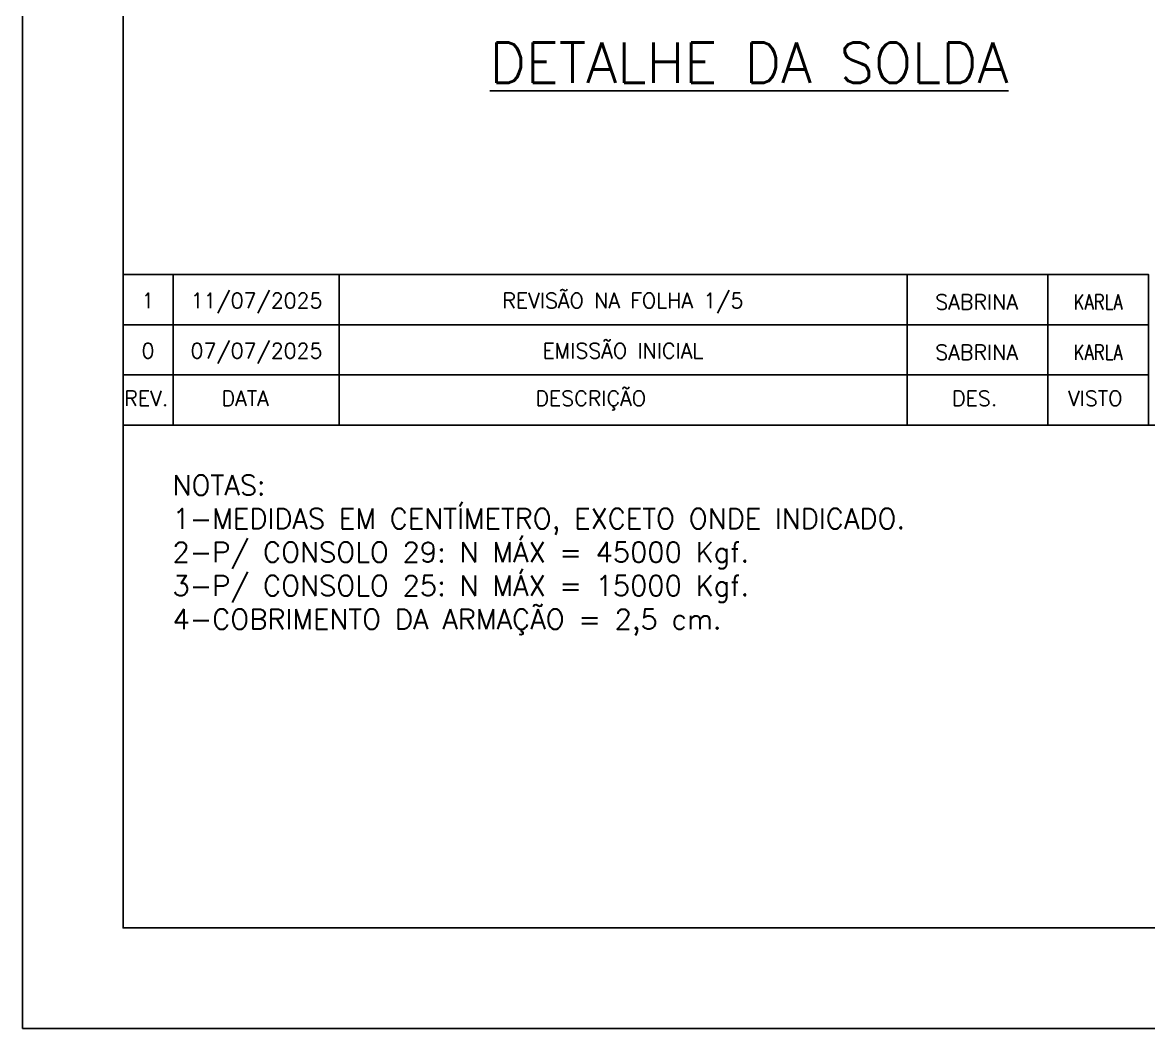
# Model space of a CAD drawing. Header units: centimetres. Extents: x 1658 to 19651, y 8294 to 11444.
# Drawn here: x 9541 to 10381, y 8294 to 9044 of the extents above; entities that cross this region are included whole.
import ezdxf
from ezdxf.enums import TextEntityAlignment as Align

# ---------------------------------------------------------------- set-up
doc = ezdxf.new("R2010")
doc.units = ezdxf.units.CM
doc.header["$LTSCALE"] = 50
doc.header["$MEASUREMENT"] = 0
for name, color, linetype in [('FORMATO-PRECON', 2, 'Continuous'), ('HACHURAS-PRECON', 1, 'Continuous'), ('LINHA-01-PRECON', 1, 'Continuous')]:
    doc.layers.add(name, color=color, linetype=linetype)
doc.styles.add('PRECON-ROMANS', font='romans.shx')
doc.styles.add('ROMANS', font='ROMANS.SHX', dxfattribs={"oblique": 15, "height": 3})
doc.styles.get("Standard").update_dxf_attribs({"font": 'romans.shx'})

# ---------------------------------------------------------------- blocks, each defined once
blk = doc.blocks.new('A$C2E607E54')
at = {"layer": 'FORMATO-PRECON'}
blk.add_lwpolyline([(0, 4200), (2970, 4200), (2970, 0), (0, 0)], close=True, dxfattribs=at)
at = {"layer": 'FORMATO-PRECON', "color": 6}
blk.add_lwpolyline([(100, 3950), (2870, 3950), (2870, 100), (100, 100)], close=True, dxfattribs=at)
blk = doc.blocks.new('A$C6E105C5C')
at = {"layer": 'FORMATO-PRECON', "color": 6}
for q in [(1020, 50), (0, 0)]:
    blk.add_line((0, 50), q, dxfattribs=at)
at = {"layer": 'FORMATO-PRECON', "color": 3}
blk.add_lwpolyline([(0, 50), (1020, 50), (1020, 0), (0, 0)], close=True, dxfattribs=at)
at = {"layer": 'FORMATO-PRECON', "color": 1}
for points in [[(50, 50), (50, 0)], [(215, 50), (215, 0)], [(780, 50), (780, 0)], [(920, 50), (920, 0)]]:
    blk.add_lwpolyline(points, dxfattribs=at)
at = {"layer": 'FORMATO-PRECON', "style": 'ROMANS'}
for s, p in [('REV.', (1.3, 19.2)), ('DATA', (98.1, 19.2)), ('DESCRIÇÃO', (410.2, 19.2)), ('DES.', (824.6, 19.2)), ('VISTO', (940, 19.2))]:
    blk.add_text(s, height=15, dxfattribs=at).set_placement(p)
blk = doc.blocks.new('REV-A3-V')
at = {"layer": 'FORMATO-PRECON', "color": 1}
for p, q in [((780, 50), (780, 9.1)), ((920, 50), (920, 9.1))]:
    blk.add_line(p, q, dxfattribs=at)
for points in [[(1020, 50), (0, 50)], [(50, 9.1), (50, 50)], [(50, 50), (50, 0)], [(215, 9.1), (215, 50)], [(215, 50), (215, 0)], [(780, 50), (780, 0)], [(920, 50), (920, 0)]]:
    blk.add_lwpolyline(points, dxfattribs=at)
blk.add_lwpolyline([(1020, 0), (0, 0), (0, 50), (1020, 50)], close=True, dxfattribs=at)
at = {"layer": 'FORMATO-PRECON', "color": 2, "style": 'PRECON-ROMANS', "flags": 12}
for p in [(24.8, 24), (132.8, 24), (497.2, 24)]:
    blk.add_attdef('X', text='', height=15, dxfattribs=at).set_placement(p, align=Align.MIDDLE_CENTER)
at = {"layer": 'FORMATO-PRECON', "style": 'PRECON-ROMANS', "flags": 12}
for p in [(849.1, 22.6), (970, 22.6)]:
    blk.add_attdef('X', text='', height=15, dxfattribs=at).set_placement(p, align=Align.MIDDLE_CENTER)

msp = doc.modelspace()

# ---------------------------------------------------------------- linework, layer by layer
at = {"layer": 'FORMATO-PRECON', "color": 6}
msp.add_lwpolyline([(11693.36, 8743.94), (9615.86, 8743.94), (9615.86, 8368.94), (11693.36, 8368.94)], close=True, dxfattribs=at)

# ---------------------------------------------------------------- block references
at = {"color": 1}
ref = msp.add_blockref('REV-A3-V', (9615.86, 8818.94), dxfattribs=dict(at, xscale=0.749999976233481, yscale=0.749999976233481, zscale=0.749999976233481, rotation=359.9999999942736))
ref.add_attrib('X', '1', dxfattribs={"layer": 'FORMATO-PRECON', "color": 2, "height": 11.25, "rotation": 360, "style": 'PRECON-ROMANS', "flags": 12}).set_placement((9634.42, 8836.96), align=Align.MIDDLE_CENTER)
ref.add_attrib('X', '11/07/2025', dxfattribs={"layer": 'FORMATO-PRECON', "color": 2, "height": 11.25, "rotation": 360, "style": 'PRECON-ROMANS', "flags": 12}).set_placement((9715.44, 8836.96), align=Align.MIDDLE_CENTER)
ref.add_attrib('X', 'REVISÃO NA FOLHA 1/5', dxfattribs={"layer": 'FORMATO-PRECON', "color": 2, "height": 11.25, "rotation": 360, "style": 'PRECON-ROMANS', "flags": 12}).set_placement((9988.77, 8836.96), align=Align.MIDDLE_CENTER)
ref.add_attrib('X', 'SABRINA', dxfattribs={"layer": 'FORMATO-PRECON', "height": 11.25, "rotation": 360, "style": 'PRECON-ROMANS', "flags": 12}).set_placement((10252.7, 8835.86), align=Align.MIDDLE_CENTER)
ref.add_attrib('X', 'KARLA', dxfattribs={"layer": 'FORMATO-PRECON', "height": 11.25, "rotation": 360, "style": 'PRECON-ROMANS', "width": 0.8, "flags": 12}).set_placement((10343.38, 8835.86), align=Align.MIDDLE_CENTER)
ref = msp.add_blockref('REV-A3-V', (9615.86, 8781.44), dxfattribs=dict(at, xscale=0.749999976233481, yscale=0.749999976233481, zscale=0.749999976233481, rotation=359.9999999942736))
ref.add_attrib('X', '0', dxfattribs={"layer": 'FORMATO-PRECON', "color": 2, "height": 11.25, "rotation": 360, "style": 'PRECON-ROMANS', "flags": 12}).set_placement((9634.42, 8799.46), align=Align.MIDDLE_CENTER)
ref.add_attrib('X', '07/07/2025', dxfattribs={"layer": 'FORMATO-PRECON', "color": 2, "height": 11.25, "rotation": 360, "style": 'PRECON-ROMANS', "flags": 12}).set_placement((9715.44, 8799.46), align=Align.MIDDLE_CENTER)
ref.add_attrib('X', 'EMISSÃO INICIAL', dxfattribs={"layer": 'FORMATO-PRECON', "color": 2, "height": 11.25, "rotation": 360, "style": 'PRECON-ROMANS', "flags": 12}).set_placement((9988.77, 8799.46), align=Align.MIDDLE_CENTER)
ref.add_attrib('X', 'SABRINA', dxfattribs={"layer": 'FORMATO-PRECON', "height": 11.25, "rotation": 360, "style": 'PRECON-ROMANS', "flags": 12}).set_placement((10252.7, 8798.36), align=Align.MIDDLE_CENTER)
ref.add_attrib('X', 'KARLA', dxfattribs={"layer": 'FORMATO-PRECON', "height": 11.25, "rotation": 360, "style": 'PRECON-ROMANS', "width": 0.8, "flags": 12}).set_placement((10343.38, 8798.36), align=Align.MIDDLE_CENTER)
at = {"color": 1, "xscale": 0.749999976233481, "yscale": 0.749999976233481, "zscale": 0.749999976233481, "rotation": 359.9999999942736}
msp.add_blockref('A$C6E105C5C', (9615.86, 8743.94), dxfattribs=at)
at = {"layer": 'HACHURAS-PRECON', "xscale": 0.7499999999999996, "yscale": 0.7499999999999996, "zscale": 0.7499999999999996}
msp.add_blockref('A$C2E607E54', (9540.86, 8293.94), dxfattribs=at)

# ---------------------------------------------------------------- texts
at = {"layer": 'LINHA-01-PRECON', "color": 4, "insert": (10082.88, 9014.33), "char_height": 30, "attachment_point": 5}
msp.add_mtext('\\A1;{\\LDETALHE DA SOLDA}', dxfattribs=at)
at = {"layer": 'LINHA-01-PRECON', "color": 2, "insert": (9652.78, 8706.77), "char_height": 15, "attachment_point": 1}
msp.add_mtext('\\A1;{\\C3;NOTAS:\\P}1-MEDIDAS EM CENTÍMETRO, EXCETO ONDE INDICADO.{\\H2.02381x; }\\P2-P/ CONSOLO 29: N MÁX = 45000 Kgf.{\\H1.84921x; }\\P3-P/ CONSOLO 25: N MÁX = 15000 Kgf.{\\H1.90741x; }\\P4-COBRIMENTO DA ARMAÇÃO = 2,5 cm.{\\H1.88801x; }', dxfattribs=at)

doc.saveas('drawing.dxf')
